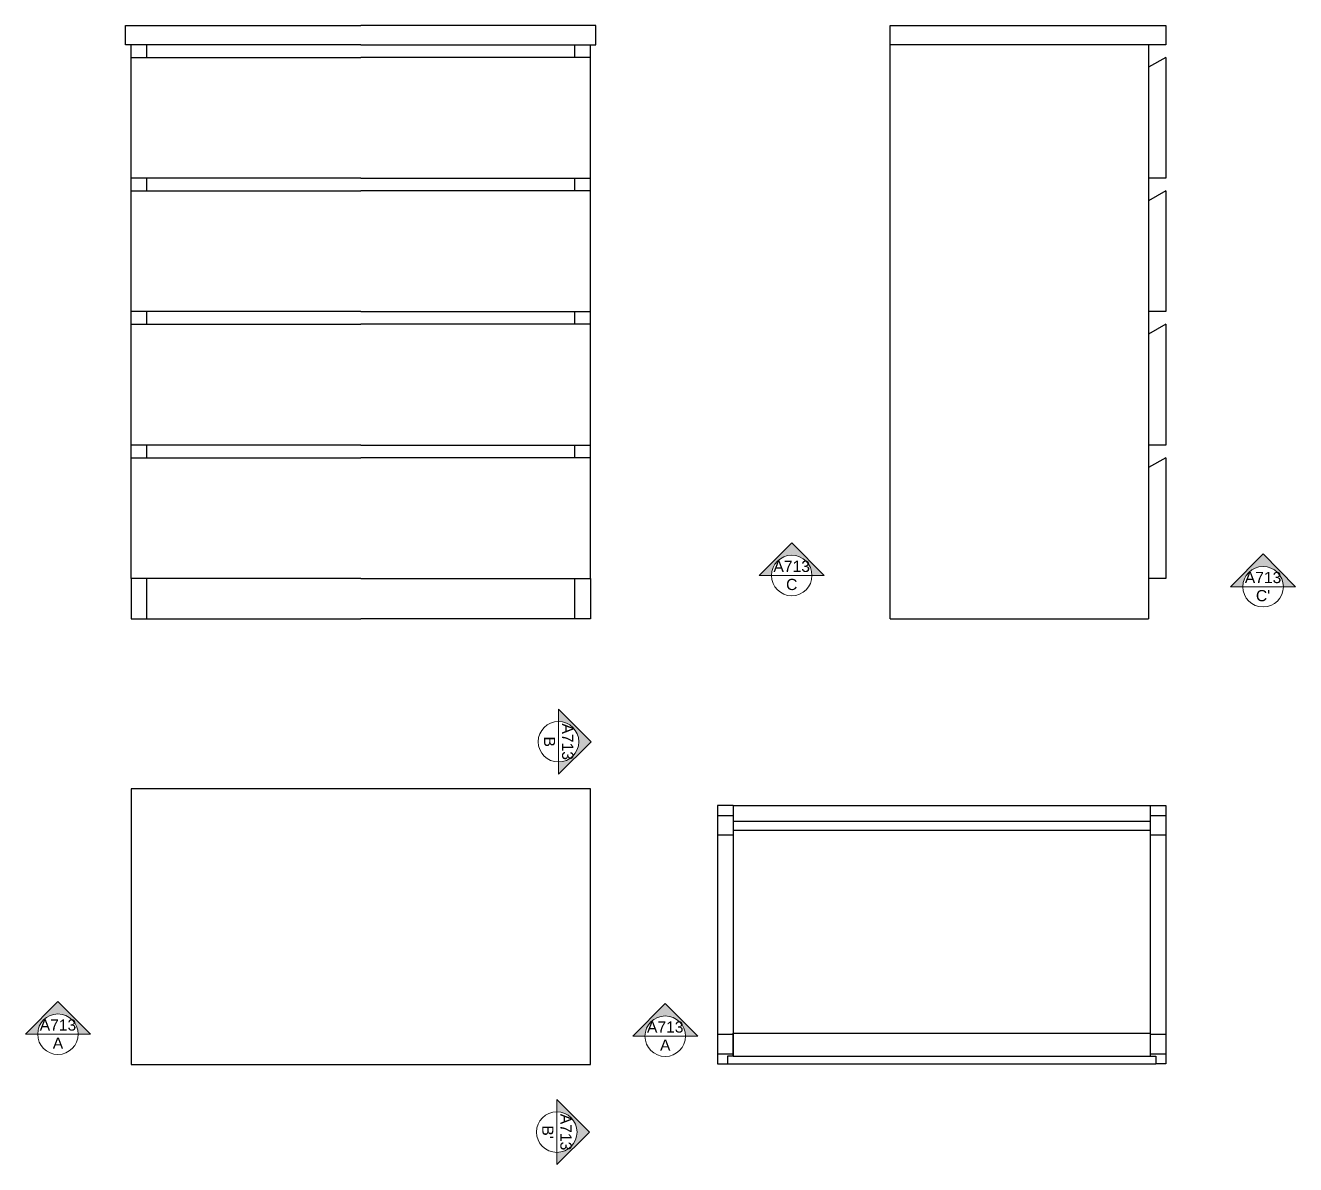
# Model space of a CAD drawing. Header units: millimetres. Extents: x 1628 to 5948, y -265 to 1722.
# Drawn here: x 3943 to 4164.2, y 1303.6 to 1502.1 of the extents above; entities that cross this region are included whole.
import ezdxf
from ezdxf.enums import TextEntityAlignment as Align

# ---------------------------------------------------------------- set-up
doc = ezdxf.new("R2010")
doc.units = ezdxf.units.MM
doc.layers.get('0').update_dxf_attribs({"color": 8})
doc.layers.add('A-PRSP-1', color=7, linetype='Continuous', lineweight=40)
doc.layers.add('QUOTE', color=5, linetype='Continuous')
doc.styles.get("Standard").update_dxf_attribs({"font": 'Arial.ttf'})

# ---------------------------------------------------------------- blocks, each defined once
blk = doc.blocks.new('SYMBOL')
at = {"layer": 'A-PRSP-1', "linetype": 'Continuous', "lineweight": 20}
h = blk.add_hatch(color=256, dxfattribs=at)
h.dxf.hatch_style = 1
h.paths.add_polyline_path([(11.206, 4.948), (11.316, 4.948, -1), (11.678, 4.948), (11.788, 4.948), (11.497, 5.241)])
at = {"linetype": 'Continuous', "lineweight": 20}
blk.add_line((11.316, 4.948), (11.678, 4.948), dxfattribs=at)
at = {"layer": 'A-PRSP-1', "linetype": 'Continuous', "lineweight": 20}
for p, q in [((11.206, 4.948), (11.497, 5.241)), ((11.788, 4.948), (11.497, 5.241)), ((11.316, 4.948), (11.206, 4.948)), ((11.678, 4.948), (11.788, 4.948))]:
    blk.add_line(p, q, dxfattribs=at)
blk.add_circle((11.497, 4.948), 0.181, dxfattribs=at)
at = {"linetype": 'Continuous', "lineweight": 20}
for tag, p in [('TAVOLA', (11.497, 5.08)), ('SEZIONE', (11.497, 4.918))]:
    blk.add_attdef(tag, text='', height=0.1, dxfattribs=at).set_placement(p, align=Align.TOP_CENTER)
blk = doc.blocks.new('A$C6EA90EC5')
at = {"xscale": 39.37007874015748, "yscale": 39.37007874015748, "zscale": 39.37007874015748}
blk.add_blockref('SYMBOL', (-441.19, -187.68), dxfattribs=at).add_auto_attribs({'SEZIONE': 'A', 'TAVOLA': 'A713'})

msp = doc.modelspace()

# ---------------------------------------------------------------- linework, layer by layer
for p, q in [((3960.46, 1502.08), (4001.42, 1502.08)), ((3960.46, 1498.72), (3960.46, 1502.08)), ((4042.38, 1502.08), (4001.42, 1502.08)), ((4042.38, 1498.72), (4042.38, 1502.08)), ((4093.64, 1398.72), (4093.64, 1502.08)), ((4093.64, 1502.08), (4141.64, 1502.08)), ((4141.64, 1502.08), (4141.64, 1498.72)), ((4001.42, 1498.72), (3960.46, 1498.72)), ((3961.42, 1405.72), (3961.42, 1498.72)), ((3964.17, 1496.52), (3964.17, 1498.72)), ((4001.42, 1498.72), (4042.38, 1498.72)), ((4038.68, 1496.52), (4038.68, 1498.72)), ((4041.42, 1405.72), (4041.42, 1498.72)), ((4138.64, 1498.72), (4093.64, 1498.72)), ((4141.64, 1498.72), (4138.64, 1498.72)), ((4138.64, 1498.72), (4138.64, 1398.72)), ((3961.42, 1496.52), (4001.42, 1496.52)), ((4041.42, 1496.52), (4001.42, 1496.52)), ((4141.64, 1496.52), (4138.64, 1494.79)), ((4141.64, 1496.52), (4141.64, 1475.47)), ((4001.42, 1475.47), (3961.42, 1475.47)), ((3964.17, 1473.27), (3964.17, 1475.47)), ((4001.42, 1475.47), (4041.42, 1475.47)), ((4038.68, 1473.27), (4038.68, 1475.47)), ((4141.64, 1475.47), (4138.64, 1475.47)), ((3961.42, 1473.27), (4001.42, 1473.27)), ((4041.42, 1473.27), (4001.42, 1473.27)), ((4141.64, 1473.27), (4138.64, 1471.54)), ((4141.64, 1473.27), (4141.64, 1452.22)), ((4001.42, 1452.22), (3961.42, 1452.22)), ((3964.17, 1450.02), (3964.17, 1452.22)), ((4001.42, 1452.22), (4041.42, 1452.22)), ((4038.68, 1450.02), (4038.68, 1452.22)), ((4141.64, 1452.22), (4138.64, 1452.22)), ((3961.42, 1450.02), (4001.42, 1450.02)), ((4041.42, 1450.02), (4001.42, 1450.02)), ((4141.64, 1450.02), (4138.64, 1448.29)), ((4141.64, 1450.02), (4141.64, 1428.97)), ((4001.42, 1428.97), (3961.42, 1428.97)), ((3964.17, 1426.77), (3964.17, 1428.97)), ((4001.42, 1428.97), (4041.42, 1428.97)), ((4038.68, 1426.77), (4038.68, 1428.97)), ((4141.64, 1428.97), (4138.64, 1428.97)), ((3961.42, 1426.77), (4001.42, 1426.77)), ((4041.42, 1426.77), (4001.42, 1426.77)), ((4141.64, 1426.77), (4138.64, 1425.04)), ((4141.64, 1426.77), (4141.64, 1405.72)), ((3961.42, 1405.72), (3961.42, 1398.72)), ((3964.17, 1405.72), (3961.42, 1405.72)), ((3964.17, 1398.72), (3964.17, 1405.72)), ((4001.42, 1405.72), (3964.17, 1405.72)), ((4001.42, 1405.72), (4038.68, 1405.72)), ((4038.68, 1398.72), (4038.68, 1405.72)), ((4038.68, 1405.72), (4041.42, 1405.72)), ((4041.42, 1405.72), (4041.42, 1398.72)), ((4141.64, 1405.72), (4138.64, 1405.72)), ((3961.42, 1398.72), (3964.17, 1398.72)), ((3964.17, 1398.72), (4001.42, 1398.72)), ((4038.68, 1398.72), (4001.42, 1398.72)), ((4041.42, 1398.72), (4038.68, 1398.72)), ((4093.64, 1398.72), (4138.64, 1398.72)), ((3961.42, 1369.09), (3961.42, 1321.09)), ((4041.42, 1369.09), (3961.42, 1369.09)), ((4041.42, 1321.09), (4041.42, 1369.09)), ((4063.56, 1366.17), (4063.56, 1321.17)), ((4066.3, 1366.17), (4063.56, 1366.17)), ((4066.3, 1366.17), (4066.3, 1322.54)), ((4066.3, 1366.17), (4138.89, 1366.17)), ((4138.89, 1366.17), (4141.64, 1366.17)), ((4138.89, 1366.17), (4138.89, 1322.54)), ((4141.64, 1366.17), (4141.64, 1321.17)), ((4063.56, 1364.47), (4066.3, 1364.47)), ((4138.89, 1363.4), (4066.3, 1363.4)), ((4138.89, 1364.47), (4141.64, 1364.47)), ((4063.56, 1361.09), (4066.3, 1361.09)), ((4066.3, 1361.9), (4138.89, 1361.9)), ((4138.89, 1361.09), (4141.64, 1361.09)), ((4063.56, 1326.33), (4066.3, 1326.33)), ((4066.3, 1326.54), (4138.89, 1326.55)), ((4066.3, 1322.54), (4066.3, 1326.54)), ((4138.89, 1326.33), (4141.64, 1326.33)), ((4063.56, 1322.95), (4066.3, 1322.95)), ((4138.89, 1322.95), (4141.64, 1322.95)), ((3961.42, 1321.09), (4041.42, 1321.09)), ((4063.56, 1321.17), (4065.3, 1321.17)), ((4066.3, 1322.54), (4065.3, 1322.54)), ((4065.3, 1322.54), (4065.3, 1321.17)), ((4065.3, 1321.17), (4139.89, 1321.17)), ((4066.3, 1322.54), (4138.89, 1322.54)), ((4138.89, 1322.54), (4139.89, 1322.54)), ((4139.89, 1322.54), (4139.89, 1321.17)), ((4141.64, 1321.17), (4139.89, 1321.17))]:
    msp.add_line(p, q)

# ---------------------------------------------------------------- block references
at = {"layer": 'QUOTE', "xscale": 19.50110641980523, "yscale": 19.50110641980523, "zscale": 19.50110641980523}
for p, values in [((3852.27, 1309.76), {'SEZIONE': 'C', 'TAVOLA': 'A713'}), ((3934.36, 1307.81), {'SEZIONE': "C'", 'TAVOLA': 'A713'})]:
    msp.add_blockref('SYMBOL', p, dxfattribs=at).add_auto_attribs(values)
at = {"layer": 'QUOTE', "xscale": 19.50110641980523, "yscale": 19.50110641980523, "zscale": 19.50110641980523, "rotation": 270}
for p, values in [((3939.37, 1601.5), {'SEZIONE': 'B', 'TAVOLA': 'A713'}), ((3939.07, 1533.5), {'SEZIONE': "B'", 'TAVOLA': 'A713'})]:
    msp.add_blockref('SYMBOL', p, dxfattribs=at).add_auto_attribs(values)
at = {"layer": 'QUOTE', "xscale": 0.4953281030630529, "yscale": 0.4953281030630529, "zscale": 0.4953281030630529}
for p in [(3943.02, 1322.82), (4048.78, 1322.47)]:
    msp.add_blockref('A$C6EA90EC5', p, dxfattribs=at)

doc.saveas('drawing.dxf')
